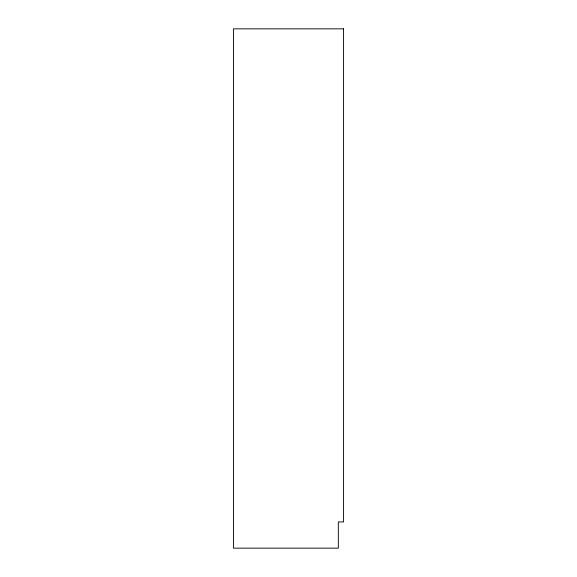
<?xml version="1.0" encoding="UTF-8"?>
<svg xmlns="http://www.w3.org/2000/svg" width="577" height="577" viewBox="0 0 577 577"><rect width="100%" height="100%" fill="white"/><g stroke="black" fill="none" stroke-linecap="round" stroke-linejoin="round"><path stroke-width="0.87" d="M343.575 28.85L233.425 28.85L233.425 548.15L338.331 548.15L338.331 521.925L343.575 521.925L343.575 28.85"/></g></svg>
